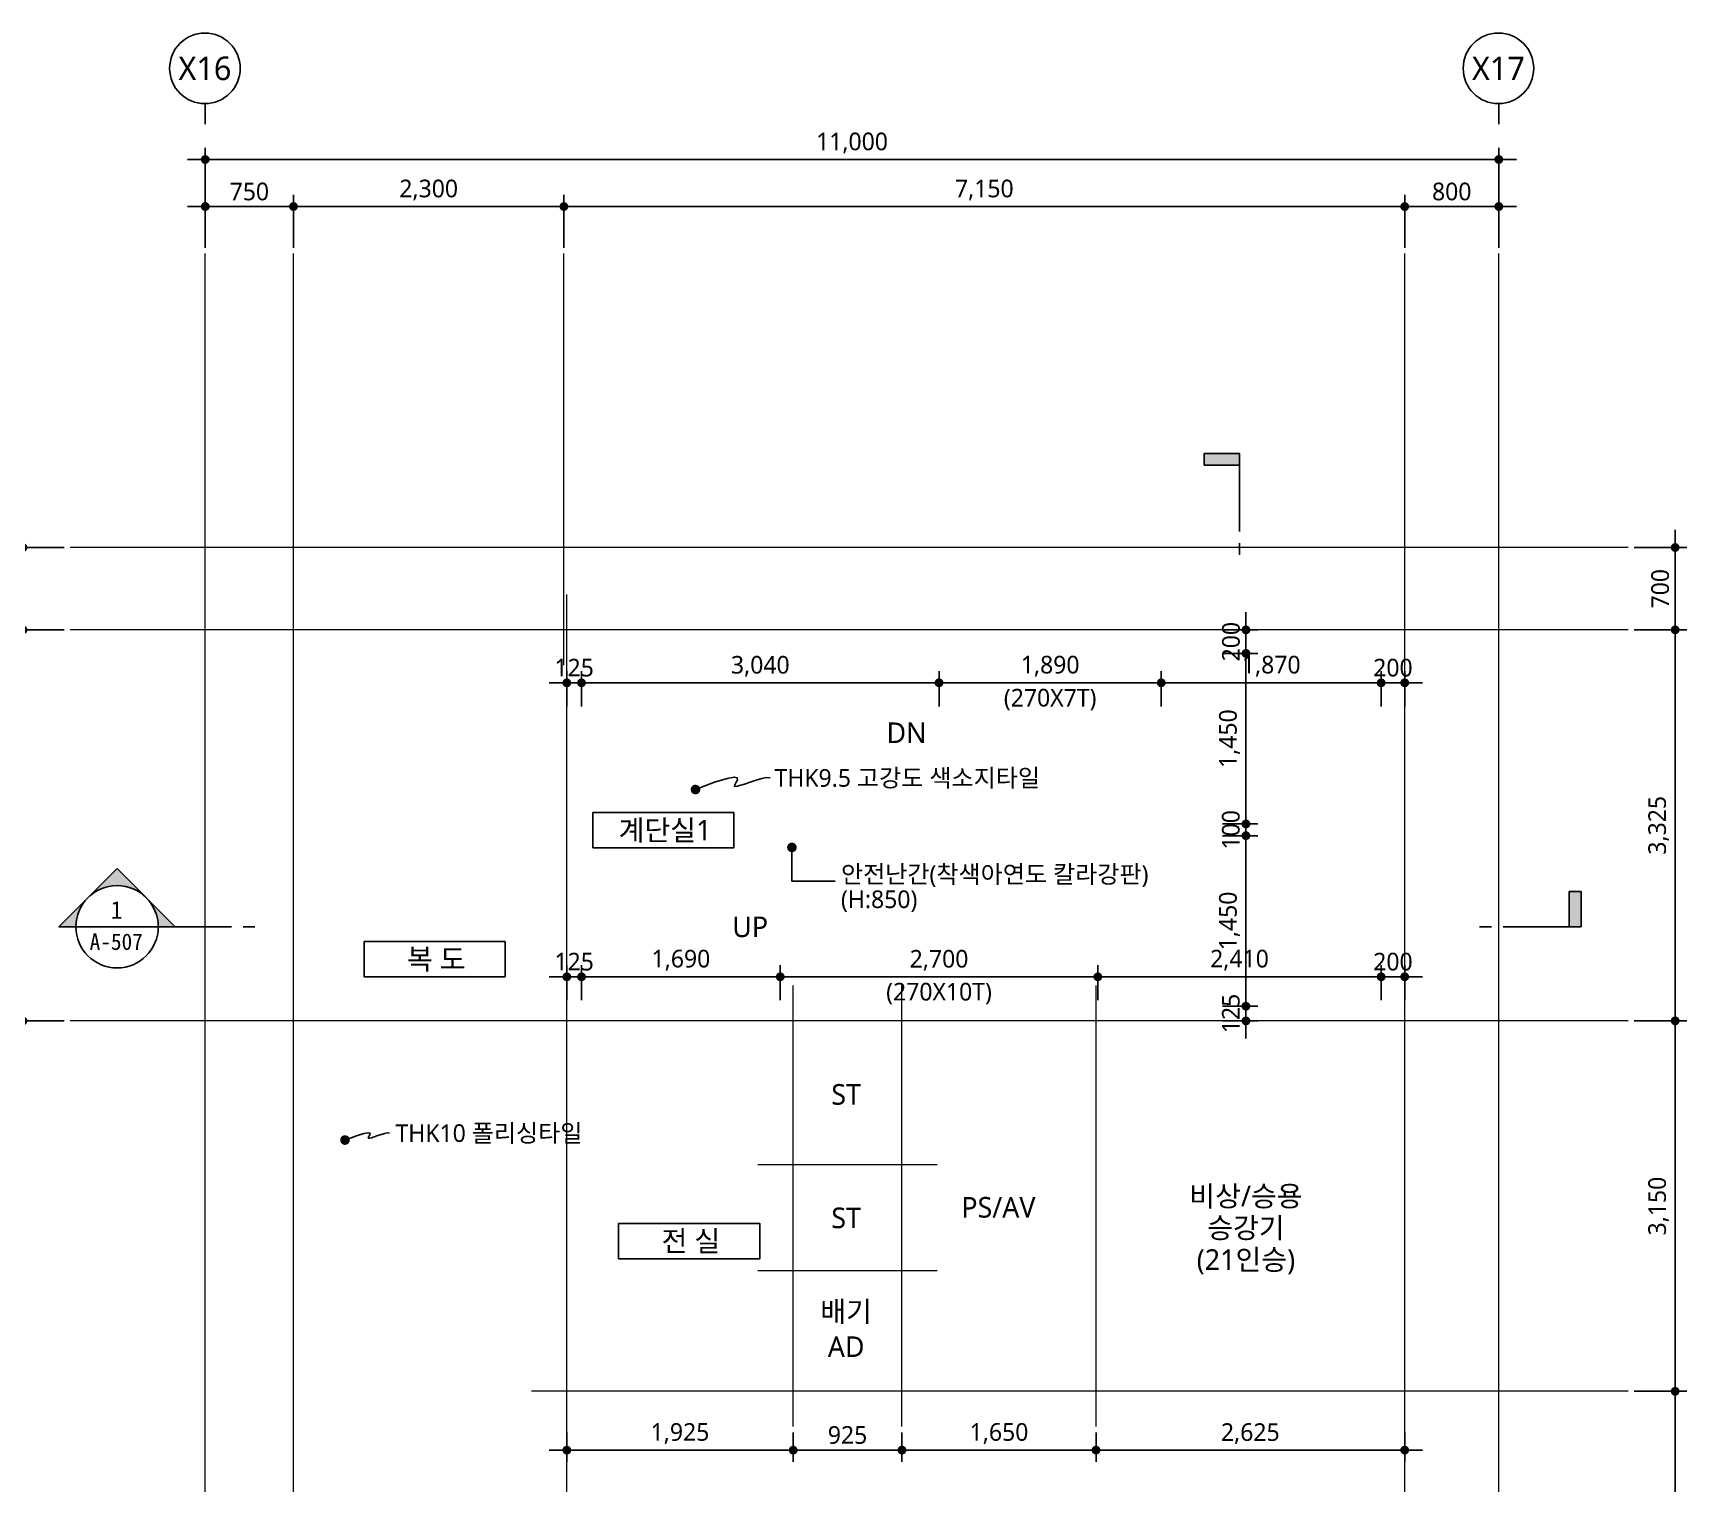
# Model space of a CAD drawing. Header units: millimetres. Extents: x 1424731 to 1631737, y 707248 to 849681.
# Drawn here: x 1468973 to 1483037, y 837344 to 849681 of the extents above; entities that cross this region are included whole.
import ezdxf
from ezdxf.enums import TextEntityAlignment as Align

# ---------------------------------------------------------------- set-up
doc = ezdxf.new("R2010")
doc.units = ezdxf.units.MM
doc.header["$MEASUREMENT"] = 0
doc.linetypes.add('CEN', pattern=[62, 60, -1, 0, -1])
doc.layers.get('0').update_dxf_attribs({"linetype": 'CONTINUOUS'})
for name, color, linetype, lineweight in [('A-AXIS-BUBL', 7, 'CONTINUOUS', 25), ('A-CNTL', 1, 'CEN', 15), ('A-DIMS', 7, 'CONTINUOUS', 25), ('A-MKXS-LEAD', 7, 'CONTINUOUS', 25), ('A-MKXS-MAK1', 3, 'CONTINUOUS', 25), ('A-MKXS-TEXT1', 3, 'CONTINUOUS', 25), ('A-MKXS-TEXT2', 7, 'CONTINUOUS', 25), ('A-MKXX-NAME', 3, 'CONTINUOUS', 25), ('A-MKXX-SYMB', 7, 'CONTINUOUS', 25), ('A-XXXX-TXT2', 3, 'CONTINUOUS', 25)]:
    doc.layers.add(name, color=color, linetype=linetype, lineweight=lineweight)
doc.styles.add('HY울릉도L', font='')
doc.styles.add('돋움체', font='')
doc.styles.add('맑은고딕', font='malgun.ttf')
doc.styles.get('HY울릉도L').set_extended_font_data('HYwulM')
doc.styles.get('돋움체').set_extended_font_data('DotumChe')
doc.dimstyles.new('CDIM', dxfattribs={"dimtxt": 3, "dimasz": 1.5, "dimexe": 2, "dimexo": 1, "dimgap": 1, "dimtad": 1, "dimdec": 0, "dimrnd": 0.5, "dimzin": 0, "dimdsep": 32, "dimlunit": 6, "dimtxsty": 'HY울릉도L', "dimblk1": '_CIDOT', "dimblk2": '_CIDOT', "dimsah": 1, "dimcen": 5.5, "dimclrd": 2, "dimclre": 2, "dimclrt": 7, "dimadec": 0, "dimazin": 0, "dimtfac": 1, "dimtdec": 0, "dimtix": 1, "dimtmove": 2, "dimatfit": 1, "dimldrblk": '_CIDOT', "dimfxl": 1, "dimtolj": 1, "dimtzin": 0, "dimlwd": -1, "dimarcsym": 0})

# ---------------------------------------------------------------- blocks, each defined once
blk = doc.blocks.new('_CIDOT')
at = {"color": 0, "linetype": 'ByBlock'}
blk.add_line((2, 0), (-1, 0), dxfattribs=at)
at = {"color": 0, "linetype": 'ByBlock', "const_width": 0.5}
blk.add_lwpolyline([(-0.25, 0, 1), (0.25, 0, 1)], format="xyb", close=True, dxfattribs=at)
blk = doc.blocks.new('*D425')
at = {"layer": 'A-DIMS', "lineweight": -2, "transparency": 16777216}
for p, q in [((-1200, 0), (-2050, 0)), ((-1200, -13000), (-2050, -13000))]:
    blk.add_line(p, q, dxfattribs=at)
at = {"layer": 'A-DIMS', "transparency": 16777216}
blk.add_line((-1950, -12925), (-1950, -75), dxfattribs=at)
at = {"layer": 'A-DIMS', "transparency": 16777216, "xscale": 75, "yscale": 75, "zscale": 75}
for p, rotation in [((-1950, 0), 90), ((-1950, -13000), 270)]:
    blk.add_blockref('_CIDOT', p, dxfattribs=dict(at, rotation=rotation))
at = {"layer": 'A-DIMS', "color": 3, "transparency": 16777216, "insert": (-2090, -6500), "char_height": 150, "attachment_point": 5, "rotation": 90, "style": '맑은고딕'}
blk.add_mtext('\\A1;13,000', dxfattribs=at)
blk = doc.blocks.new('*D427')
at = {"layer": 'A-DIMS', "lineweight": -2, "transparency": 16777216}
for p, q in [((12150, -7175), (12600, -7175)), ((12150, -9825), (12600, -9825))]:
    blk.add_line(p, q, dxfattribs=at)
at = {"layer": 'A-DIMS', "transparency": 16777216}
blk.add_line((12500, -9750), (12500, -7250), dxfattribs=at)
at = {"layer": 'A-DIMS', "transparency": 16777216, "xscale": 75, "yscale": 75, "zscale": 75}
for p, rotation in [((12500, -7175), 90), ((12500, -9825), 270)]:
    blk.add_blockref('_CIDOT', p, dxfattribs=dict(at, rotation=rotation))
at = {"layer": 'A-DIMS', "color": 3, "transparency": 16777216, "insert": (12360, -8500), "char_height": 150, "attachment_point": 5, "rotation": 90, "style": '맑은고딕'}
blk.add_mtext('\\A1;2,650', dxfattribs=at)
blk = doc.blocks.new('*D428')
at = {"layer": 'A-DIMS', "lineweight": -2, "transparency": 16777216}
for p, q in [((12150, -4025), (12600, -4025)), ((12150, -7175), (12600, -7175))]:
    blk.add_line(p, q, dxfattribs=at)
at = {"layer": 'A-DIMS', "transparency": 16777216}
blk.add_line((12500, -7100), (12500, -4100), dxfattribs=at)
at = {"layer": 'A-DIMS', "transparency": 16777216, "xscale": 75, "yscale": 75, "zscale": 75}
for p, rotation in [((12500, -4025), 90), ((12500, -7175), 270)]:
    blk.add_blockref('_CIDOT', p, dxfattribs=dict(at, rotation=rotation))
at = {"layer": 'A-DIMS', "color": 3, "transparency": 16777216, "insert": (12360, -5600), "char_height": 150, "attachment_point": 5, "rotation": 90, "style": '맑은고딕'}
blk.add_mtext('\\A1;3,150', dxfattribs=at)
blk = doc.blocks.new('*D429')
at = {"layer": 'A-DIMS', "lineweight": -2, "transparency": 16777216}
for p, q in [((12150, -700), (12600, -700)), ((12150, -4025), (12600, -4025))]:
    blk.add_line(p, q, dxfattribs=at)
at = {"layer": 'A-DIMS', "transparency": 16777216}
blk.add_line((12500, -3950), (12500, -775), dxfattribs=at)
at = {"layer": 'A-DIMS', "transparency": 16777216, "xscale": 75, "yscale": 75, "zscale": 75}
for p, rotation in [((12500, -700), 90), ((12500, -4025), 270)]:
    blk.add_blockref('_CIDOT', p, dxfattribs=dict(at, rotation=rotation))
at = {"layer": 'A-DIMS', "color": 3, "transparency": 16777216, "insert": (12360, -2362), "char_height": 150, "attachment_point": 5, "rotation": 90, "style": '맑은고딕'}
blk.add_mtext('\\A1;3,325', dxfattribs=at)
blk = doc.blocks.new('*D430')
at = {"layer": 'A-DIMS', "lineweight": -2, "transparency": 16777216}
for p, q in [((12150, 0), (12600, 0)), ((12150, -700), (12600, -700))]:
    blk.add_line(p, q, dxfattribs=at)
at = {"layer": 'A-DIMS', "transparency": 16777216}
blk.add_line((12500, -625), (12500, -75), dxfattribs=at)
at = {"layer": 'A-DIMS', "transparency": 16777216, "xscale": 75, "yscale": 75, "zscale": 75}
for p, rotation in [((12500, 0), 90), ((12500, -700), 270)]:
    blk.add_blockref('_CIDOT', p, dxfattribs=dict(at, rotation=rotation))
at = {"layer": 'A-DIMS', "color": 3, "transparency": 16777216, "insert": (12373, -350), "char_height": 150, "attachment_point": 5, "rotation": 90, "style": '맑은고딕'}
blk.add_mtext('\\A1;700', dxfattribs=at)
blk = doc.blocks.new('*D433')
at = {"layer": 'A-DIMS', "lineweight": -2, "transparency": 16777216}
for p, q in [((-1200, -4025), (-1650, -4025)), ((-1200, -9800), (-1650, -9800))]:
    blk.add_line(p, q, dxfattribs=at)
at = {"layer": 'A-DIMS', "transparency": 16777216}
blk.add_line((-1550, -9725), (-1550, -4100), dxfattribs=at)
at = {"layer": 'A-DIMS', "transparency": 16777216, "xscale": 75, "yscale": 75, "zscale": 75}
for p, rotation in [((-1550, -4025), 90), ((-1550, -9800), 270)]:
    blk.add_blockref('_CIDOT', p, dxfattribs=dict(at, rotation=rotation))
at = {"layer": 'A-DIMS', "color": 3, "transparency": 16777216, "insert": (-1689, -6913), "char_height": 150, "attachment_point": 5, "rotation": 90, "style": '맑은고딕'}
blk.add_mtext('\\A1;5,775', dxfattribs=at)
blk = doc.blocks.new('*D434')
at = {"layer": 'A-DIMS', "lineweight": -2, "transparency": 16777216}
for p, q in [((-1200, 0), (-1650, 0)), ((-1200, -700), (-1650, -700))]:
    blk.add_line(p, q, dxfattribs=at)
at = {"layer": 'A-DIMS', "transparency": 16777216}
blk.add_line((-1550, -625), (-1550, -75), dxfattribs=at)
at = {"layer": 'A-DIMS', "transparency": 16777216, "xscale": 75, "yscale": 75, "zscale": 75}
for p, rotation in [((-1550, 0), 90), ((-1550, -700), 270)]:
    blk.add_blockref('_CIDOT', p, dxfattribs=dict(at, rotation=rotation))
at = {"layer": 'A-DIMS', "color": 3, "transparency": 16777216, "insert": (-1677, -350), "char_height": 150, "attachment_point": 5, "rotation": 90, "style": '맑은고딕'}
blk.add_mtext('\\A1;700', dxfattribs=at)
blk = doc.blocks.new('*D414')
at = {"layer": 'A-DIMS', "lineweight": -2, "transparency": 16777216}
for p, q in [((3050, 2550), (3050, 3000)), ((10200, 2550), (10200, 3000))]:
    blk.add_line(p, q, dxfattribs=at)
at = {"layer": 'A-DIMS', "transparency": 16777216}
blk.add_line((10125, 2900), (3125, 2900), dxfattribs=at)
at = {"layer": 'A-DIMS', "transparency": 16777216, "xscale": 75, "yscale": 75, "zscale": 75, "rotation": 180}
blk.add_blockref('_CIDOT', (3050, 2900), dxfattribs=at)
at = {"layer": 'A-DIMS', "transparency": 16777216, "xscale": 75, "yscale": 75, "zscale": 75}
blk.add_blockref('_CIDOT', (10200, 2900), dxfattribs=at)
at = {"layer": 'A-DIMS', "color": 3, "transparency": 16777216, "insert": (6625, 3040), "char_height": 150, "attachment_point": 5, "style": '맑은고딕'}
blk.add_mtext('\\A1;7,150', dxfattribs=at)
blk = doc.blocks.new('*D415')
at = {"layer": 'A-DIMS', "lineweight": -2, "transparency": 16777216}
for p, q in [((0, 2550), (0, 3400)), ((11000, 2550), (11000, 3400))]:
    blk.add_line(p, q, dxfattribs=at)
at = {"layer": 'A-DIMS', "transparency": 16777216}
blk.add_line((10925, 3300), (75, 3300), dxfattribs=at)
at = {"layer": 'A-DIMS', "transparency": 16777216, "xscale": 75, "yscale": 75, "zscale": 75, "rotation": 180}
blk.add_blockref('_CIDOT', (0, 3300), dxfattribs=at)
at = {"layer": 'A-DIMS', "transparency": 16777216, "xscale": 75, "yscale": 75, "zscale": 75}
blk.add_blockref('_CIDOT', (11000, 3300), dxfattribs=at)
at = {"layer": 'A-DIMS', "color": 3, "transparency": 16777216, "insert": (5500, 3440), "char_height": 150, "attachment_point": 5, "style": '맑은고딕'}
blk.add_mtext('\\A1;11,000', dxfattribs=at)
blk = doc.blocks.new('*D416')
at = {"layer": 'A-DIMS', "lineweight": -2, "transparency": 16777216}
for p, q in [((10200, 2550), (10200, 3000)), ((11000, 2550), (11000, 3000))]:
    blk.add_line(p, q, dxfattribs=at)
at = {"layer": 'A-DIMS', "transparency": 16777216}
blk.add_line((10925, 2900), (10275, 2900), dxfattribs=at)
at = {"layer": 'A-DIMS', "transparency": 16777216, "xscale": 75, "yscale": 75, "zscale": 75, "rotation": 180}
blk.add_blockref('_CIDOT', (10200, 2900), dxfattribs=at)
at = {"layer": 'A-DIMS', "transparency": 16777216, "xscale": 75, "yscale": 75, "zscale": 75}
blk.add_blockref('_CIDOT', (11000, 2900), dxfattribs=at)
at = {"layer": 'A-DIMS', "color": 3, "transparency": 16777216, "insert": (10600, 3027), "char_height": 150, "attachment_point": 5, "style": '맑은고딕'}
blk.add_mtext('\\A1;800', dxfattribs=at)
blk = doc.blocks.new('*D417')
at = {"layer": 'A-DIMS', "lineweight": -2, "transparency": 16777216}
for p, q in [((750, 2550), (750, 3000)), ((3050, 2550), (3050, 3000))]:
    blk.add_line(p, q, dxfattribs=at)
at = {"layer": 'A-DIMS', "transparency": 16777216}
blk.add_line((2975, 2900), (825, 2900), dxfattribs=at)
at = {"layer": 'A-DIMS', "transparency": 16777216, "xscale": 75, "yscale": 75, "zscale": 75, "rotation": 180}
blk.add_blockref('_CIDOT', (750, 2900), dxfattribs=at)
at = {"layer": 'A-DIMS', "transparency": 16777216, "xscale": 75, "yscale": 75, "zscale": 75}
blk.add_blockref('_CIDOT', (3050, 2900), dxfattribs=at)
at = {"layer": 'A-DIMS', "color": 3, "transparency": 16777216, "insert": (1900, 3040), "char_height": 150, "attachment_point": 5, "style": '맑은고딕'}
blk.add_mtext('\\A1;2,300', dxfattribs=at)
blk = doc.blocks.new('*D418')
at = {"layer": 'A-DIMS', "lineweight": -2, "transparency": 16777216}
for p, q in [((0, 2550), (0, 3000)), ((750, 2550), (750, 3000))]:
    blk.add_line(p, q, dxfattribs=at)
at = {"layer": 'A-DIMS', "transparency": 16777216}
blk.add_line((675, 2900), (75, 2900), dxfattribs=at)
at = {"layer": 'A-DIMS', "transparency": 16777216, "xscale": 75, "yscale": 75, "zscale": 75, "rotation": 180}
blk.add_blockref('_CIDOT', (0, 2900), dxfattribs=at)
at = {"layer": 'A-DIMS', "transparency": 16777216, "xscale": 75, "yscale": 75, "zscale": 75}
blk.add_blockref('_CIDOT', (750, 2900), dxfattribs=at)
at = {"layer": 'A-DIMS', "color": 3, "transparency": 16777216, "insert": (375, 3027), "char_height": 150, "attachment_point": 5, "style": '맑은고딕'}
blk.add_mtext('\\A1;750', dxfattribs=at)
blk = doc.blocks.new('*D419')
at = {"layer": 'A-DIMS', "lineweight": -2, "transparency": 16777216}
for p, q in [((-1200, -700), (-1650, -700)), ((-1200, -4025), (-1650, -4025))]:
    blk.add_line(p, q, dxfattribs=at)
at = {"layer": 'A-DIMS', "transparency": 16777216}
blk.add_line((-1550, -3950), (-1550, -775), dxfattribs=at)
at = {"layer": 'A-DIMS', "transparency": 16777216, "xscale": 75, "yscale": 75, "zscale": 75}
for p, rotation in [((-1550, -700), 90), ((-1550, -4025), 270)]:
    blk.add_blockref('_CIDOT', p, dxfattribs=dict(at, rotation=rotation))
at = {"layer": 'A-DIMS', "color": 3, "transparency": 16777216, "insert": (-1690, -2362), "char_height": 150, "attachment_point": 5, "rotation": 90, "style": '맑은고딕'}
blk.add_mtext('\\A1;3,325', dxfattribs=at)
blk = doc.blocks.new('CORE 1- 단면')
at = {"layer": 'A-MKXS-MAK1'}
for points in [[(9245, 15395), (9245, 15495), (9545, 15495), (9545, 15395)], [(12350, 11770), (12450, 11770), (12450, 11470), (12350, 11470)]]:
    blk.add_hatch(color=256, dxfattribs=at).paths.add_polyline_path(points)
h = blk.add_hatch(color=256, dxfattribs=at)
h.paths.add_polyline_path([(0, 11965), (247, 11717, 0.414214), (-247, 11717)])
h.paths.add_polyline_path([(247, 11717), (495, 11470), (350, 11470, 0.198912)])
h.paths.add_polyline_path([(-247, 11717, 0.198912), (-350, 11470), (-495, 11470)])
h = blk.add_hatch(color=256, dxfattribs=at)
h.paths.add_polyline_path([(9050, 495), (9297, 742, 0.414214), (9297, 247)])
h.paths.add_polyline_path([(9297, 742), (9545, 990), (9545, 845, 0.198912)])
h.paths.add_polyline_path([(9297, 247, 0.198912), (9545, 145), (9545, 0)])
for p, q in [((9245, 15495), (9245, 15395)), ((9545, 15495), (9245, 15495)), ((9545, 15495), (9545, 14832)), ((9545, 15395), (9245, 15395)), ((9545, 14732), (9545, 14632)), ((-495, 11470), (0, 11965)), ((495, 11470), (0, 11965)), ((12450, 11770), (12350, 11770)), ((12350, 11470), (12350, 11770)), ((12450, 11470), (12450, 11770)), ((973, 11470), (-495, 11470)), ((1173, 11470), (1073, 11470)), ((11687, 11470), (11587, 11470)), ((12450, 11470), (11787, 11470)), ((9545, 1668), (9545, 1568)), ((9545, 1468), (9545, 0)), ((9545, 990), (9050, 495)), ((9545, 0), (9050, 495))]:
    blk.add_line(p, q, dxfattribs=at)
for centre in [(0, 11470), (9545, 495)]:
    blk.add_circle(centre, 350, dxfattribs=at)
at = {"layer": 'A-MKXS-TEXT2', "style": '돋움체'}
for s, height, p in [('1', 150, (-4, 11614)), ('A-507', 140, (-7, 11342))]:
    blk.add_text(s, height=height, dxfattribs=at).set_placement(p, align=Align.MIDDLE)
for s, height, p in [('A-508', 140, (9673, 488)), ('1', 150, (9401, 491))]:
    blk.add_text(s, height=height, rotation=90, dxfattribs=at).set_placement(p, align=Align.MIDDLE)
blk = doc.blocks.new('*D481')
at = {"layer": 'A-DIMS', "lineweight": -2, "transparency": 16777216}
for p, q in [((1475437, 837781), (1475437, 837531)), ((1476362, 837781), (1476362, 837531))]:
    blk.add_line(p, q, dxfattribs=at)
at = {"layer": 'A-DIMS', "transparency": 16777216}
blk.add_line((1475512, 837631), (1476287, 837631), dxfattribs=at)
at = {"layer": 'A-DIMS', "transparency": 16777216, "xscale": 75, "yscale": 75, "zscale": 75, "rotation": 180}
blk.add_blockref('_CIDOT', (1475437, 837631), dxfattribs=at)
at = {"layer": 'A-DIMS', "transparency": 16777216, "xscale": 75, "yscale": 75, "zscale": 75}
blk.add_blockref('_CIDOT', (1476362, 837631), dxfattribs=at)
at = {"layer": 'A-DIMS', "color": 3, "transparency": 16777216, "insert": (1475899, 837759), "char_height": 150, "attachment_point": 5, "style": '맑은고딕'}
blk.add_mtext('\\A1;925', dxfattribs=at)
blk = doc.blocks.new('*D482')
at = {"layer": 'A-DIMS', "lineweight": -2, "transparency": 16777216}
for p, q in [((1473512, 837781), (1473512, 837531)), ((1475437, 837781), (1475437, 837531))]:
    blk.add_line(p, q, dxfattribs=at)
at = {"layer": 'A-DIMS', "transparency": 16777216}
blk.add_line((1475362, 837631), (1473587, 837631), dxfattribs=at)
at = {"layer": 'A-DIMS', "transparency": 16777216, "xscale": 75, "yscale": 75, "zscale": 75, "rotation": 180}
blk.add_blockref('_CIDOT', (1473512, 837631), dxfattribs=at)
at = {"layer": 'A-DIMS', "transparency": 16777216, "xscale": 75, "yscale": 75, "zscale": 75}
blk.add_blockref('_CIDOT', (1475437, 837631), dxfattribs=at)
at = {"layer": 'A-DIMS', "color": 3, "transparency": 16777216, "insert": (1474474, 837772), "char_height": 150, "attachment_point": 5, "style": '맑은고딕'}
blk.add_mtext('\\A1;1,925', dxfattribs=at)
blk = doc.blocks.new('*D483')
at = {"layer": 'A-DIMS', "lineweight": -2, "transparency": 16777216}
for p, q in [((1476362, 837781), (1476362, 837531)), ((1478012, 837781), (1478012, 837531))]:
    blk.add_line(p, q, dxfattribs=at)
at = {"layer": 'A-DIMS', "transparency": 16777216}
blk.add_line((1477937, 837631), (1476437, 837631), dxfattribs=at)
at = {"layer": 'A-DIMS', "transparency": 16777216, "xscale": 75, "yscale": 75, "zscale": 75, "rotation": 180}
blk.add_blockref('_CIDOT', (1476362, 837631), dxfattribs=at)
at = {"layer": 'A-DIMS', "transparency": 16777216, "xscale": 75, "yscale": 75, "zscale": 75}
blk.add_blockref('_CIDOT', (1478012, 837631), dxfattribs=at)
at = {"layer": 'A-DIMS', "color": 3, "transparency": 16777216, "insert": (1477187, 837772), "char_height": 150, "attachment_point": 5, "style": '맑은고딕'}
blk.add_mtext('\\A1;1,650', dxfattribs=at)
blk = doc.blocks.new('*D484')
at = {"layer": 'A-DIMS', "lineweight": -2, "transparency": 16777216}
for p, q in [((1478012, 837781), (1478012, 837531)), ((1480637, 837781), (1480637, 837531))]:
    blk.add_line(p, q, dxfattribs=at)
at = {"layer": 'A-DIMS', "transparency": 16777216}
blk.add_line((1478087, 837631), (1480562, 837631), dxfattribs=at)
at = {"layer": 'A-DIMS', "transparency": 16777216, "xscale": 75, "yscale": 75, "zscale": 75, "rotation": 180}
blk.add_blockref('_CIDOT', (1478012, 837631), dxfattribs=at)
at = {"layer": 'A-DIMS', "transparency": 16777216, "xscale": 75, "yscale": 75, "zscale": 75}
blk.add_blockref('_CIDOT', (1480637, 837631), dxfattribs=at)
at = {"layer": 'A-DIMS', "color": 3, "transparency": 16777216, "insert": (1479324, 837771), "char_height": 150, "attachment_point": 5, "style": '맑은고딕'}
blk.add_mtext('\\A1;2,625', dxfattribs=at)
blk = doc.blocks.new('*D664')
at = {"layer": 'A-DIMS', "lineweight": -2, "transparency": 16777216}
for p, q in [((1475327, 841456), (1475327, 841756)), ((1478027, 841456), (1478027, 841756))]:
    blk.add_line(p, q, dxfattribs=at)
at = {"layer": 'A-DIMS', "transparency": 16777216}
blk.add_line((1475402, 841656), (1477952, 841656), dxfattribs=at)
at = {"layer": 'A-DIMS', "transparency": 16777216, "xscale": 75, "yscale": 75, "zscale": 75, "rotation": 180}
blk.add_blockref('_CIDOT', (1475327, 841656), dxfattribs=at)
at = {"layer": 'A-DIMS', "transparency": 16777216, "xscale": 75, "yscale": 75, "zscale": 75}
blk.add_blockref('_CIDOT', (1478027, 841656), dxfattribs=at)
at = {"layer": 'A-DIMS', "color": 3, "transparency": 16777216, "char_height": 150, "attachment_point": 5, "style": '맑은고딕'}
for s, insert in [('\\A1;2,700', (1476677, 841796)), ('\\A1;(270X10T)', (1476677, 841513))]:
    blk.add_mtext(s, dxfattribs=dict(at, insert=insert))
blk = doc.blocks.new('*D665')
at = {"layer": 'A-DIMS', "lineweight": -2, "transparency": 16777216}
for p, q in [((1478027, 841456), (1478027, 841756)), ((1480437, 841456), (1480437, 841756))]:
    blk.add_line(p, q, dxfattribs=at)
at = {"layer": 'A-DIMS', "transparency": 16777216}
blk.add_line((1478102, 841656), (1480362, 841656), dxfattribs=at)
at = {"layer": 'A-DIMS', "transparency": 16777216, "xscale": 75, "yscale": 75, "zscale": 75, "rotation": 180}
blk.add_blockref('_CIDOT', (1478027, 841656), dxfattribs=at)
at = {"layer": 'A-DIMS', "transparency": 16777216, "xscale": 75, "yscale": 75, "zscale": 75}
blk.add_blockref('_CIDOT', (1480437, 841656), dxfattribs=at)
at = {"layer": 'A-DIMS', "color": 3, "transparency": 16777216, "insert": (1479232, 841797), "char_height": 150, "attachment_point": 5, "style": '맑은고딕'}
blk.add_mtext('\\A1;2,410', dxfattribs=at)
blk = doc.blocks.new('*D666')
at = {"layer": 'A-DIMS', "lineweight": -2, "transparency": 16777216}
for p, q in [((1480437, 841456), (1480437, 841756)), ((1480637, 841456), (1480637, 841756))]:
    blk.add_line(p, q, dxfattribs=at)
at = {"layer": 'A-DIMS', "transparency": 16777216}
for p, q in [((1480362, 841656), (1480287, 841656)), ((1480437, 841656), (1480637, 841656)), ((1480712, 841656), (1480787, 841656))]:
    blk.add_line(p, q, dxfattribs=at)
at = {"layer": 'A-DIMS', "transparency": 16777216, "xscale": 75, "yscale": 75, "zscale": 75}
blk.add_blockref('_CIDOT', (1480437, 841656), dxfattribs=at)
at = {"layer": 'A-DIMS', "transparency": 16777216, "xscale": 75, "yscale": 75, "zscale": 75, "rotation": 180}
blk.add_blockref('_CIDOT', (1480637, 841656), dxfattribs=at)
at = {"layer": 'A-DIMS', "color": 3, "transparency": 16777216, "insert": (1480537, 841784), "char_height": 150, "attachment_point": 5, "style": '맑은고딕'}
blk.add_mtext('\\A1;200', dxfattribs=at)
blk = doc.blocks.new('*D667')
at = {"layer": 'A-DIMS', "lineweight": -2, "transparency": 16777216}
for p, q in [((1473512, 841456), (1473512, 841756)), ((1473637, 841456), (1473637, 841756))]:
    blk.add_line(p, q, dxfattribs=at)
at = {"layer": 'A-DIMS', "transparency": 16777216}
for p, q in [((1473437, 841656), (1473362, 841656)), ((1473512, 841656), (1473637, 841656)), ((1473712, 841656), (1473787, 841656))]:
    blk.add_line(p, q, dxfattribs=at)
at = {"layer": 'A-DIMS', "transparency": 16777216, "xscale": 75, "yscale": 75, "zscale": 75}
blk.add_blockref('_CIDOT', (1473512, 841656), dxfattribs=at)
at = {"layer": 'A-DIMS', "transparency": 16777216, "xscale": 75, "yscale": 75, "zscale": 75, "rotation": 180}
blk.add_blockref('_CIDOT', (1473637, 841656), dxfattribs=at)
at = {"layer": 'A-DIMS', "color": 3, "transparency": 16777216, "insert": (1473574, 841784), "char_height": 150, "attachment_point": 5, "style": '맑은고딕'}
blk.add_mtext('\\A1;125', dxfattribs=at)
blk = doc.blocks.new('*D654')
at = {"layer": 'A-DIMS', "lineweight": -2, "transparency": 16777216}
for p, q in [((1479087, 842856), (1479387, 842856)), ((1479087, 841406), (1479387, 841406))]:
    blk.add_line(p, q, dxfattribs=at)
at = {"layer": 'A-DIMS', "transparency": 16777216}
blk.add_line((1479287, 842781), (1479287, 841481), dxfattribs=at)
at = {"layer": 'A-DIMS', "transparency": 16777216, "xscale": 75, "yscale": 75, "zscale": 75}
for p, rotation in [((1479287, 842856), 90), ((1479287, 841406), 270)]:
    blk.add_blockref('_CIDOT', p, dxfattribs=dict(at, rotation=rotation))
at = {"layer": 'A-DIMS', "color": 3, "transparency": 16777216, "insert": (1479147, 842131), "char_height": 150, "attachment_point": 5, "rotation": 90, "style": '맑은고딕'}
blk.add_mtext('\\A1;1,450', dxfattribs=at)
blk = doc.blocks.new('*D655')
at = {"layer": 'A-DIMS', "transparency": 16777216}
for p, q in [((1479287, 841481), (1479287, 841556)), ((1479287, 841281), (1479287, 841406)), ((1479287, 841206), (1479287, 841131))]:
    blk.add_line(p, q, dxfattribs=at)
at = {"layer": 'A-DIMS', "lineweight": -2, "transparency": 16777216}
for p, q in [((1479087, 841406), (1479387, 841406)), ((1479087, 841281), (1479387, 841281))]:
    blk.add_line(p, q, dxfattribs=at)
at = {"layer": 'A-DIMS', "transparency": 16777216, "xscale": 75, "yscale": 75, "zscale": 75}
for p, rotation in [((1479287, 841406), 270), ((1479287, 841281), 90)]:
    blk.add_blockref('_CIDOT', p, dxfattribs=dict(at, rotation=rotation))
at = {"layer": 'A-DIMS', "color": 3, "transparency": 16777216, "insert": (1479159, 841344), "char_height": 150, "attachment_point": 5, "rotation": 90, "style": '맑은고딕'}
blk.add_mtext('\\A1;125', dxfattribs=at)
blk = doc.blocks.new('*D656')
at = {"layer": 'A-DIMS', "lineweight": -2, "transparency": 16777216}
for p, q in [((1479087, 844406), (1479387, 844406)), ((1479087, 842956), (1479387, 842956))]:
    blk.add_line(p, q, dxfattribs=at)
at = {"layer": 'A-DIMS', "transparency": 16777216}
blk.add_line((1479287, 844331), (1479287, 843031), dxfattribs=at)
at = {"layer": 'A-DIMS', "transparency": 16777216, "xscale": 75, "yscale": 75, "zscale": 75}
for p, rotation in [((1479287, 844406), 90), ((1479287, 842956), 270)]:
    blk.add_blockref('_CIDOT', p, dxfattribs=dict(at, rotation=rotation))
at = {"layer": 'A-DIMS', "color": 3, "transparency": 16777216, "insert": (1479147, 843681), "char_height": 150, "attachment_point": 5, "rotation": 90, "style": '맑은고딕'}
blk.add_mtext('\\A1;1,450', dxfattribs=at)
blk = doc.blocks.new('*D657')
at = {"layer": 'A-DIMS', "transparency": 16777216}
for p, q in [((1479287, 843031), (1479287, 843106)), ((1479287, 842856), (1479287, 842956)), ((1479287, 842781), (1479287, 842706))]:
    blk.add_line(p, q, dxfattribs=at)
at = {"layer": 'A-DIMS', "lineweight": -2, "transparency": 16777216}
for p, q in [((1479087, 842956), (1479387, 842956)), ((1479087, 842856), (1479387, 842856))]:
    blk.add_line(p, q, dxfattribs=at)
at = {"layer": 'A-DIMS', "transparency": 16777216, "xscale": 75, "yscale": 75, "zscale": 75}
for p, rotation in [((1479287, 842956), 270), ((1479287, 842856), 90)]:
    blk.add_blockref('_CIDOT', p, dxfattribs=dict(at, rotation=rotation))
at = {"layer": 'A-DIMS', "color": 3, "transparency": 16777216, "insert": (1479159, 842906), "char_height": 150, "attachment_point": 5, "rotation": 90, "style": '맑은고딕'}
blk.add_mtext('\\A1;100', dxfattribs=at)
blk = doc.blocks.new('*D658')
at = {"layer": 'A-DIMS', "transparency": 16777216}
for p, q in [((1479287, 844681), (1479287, 844756)), ((1479287, 844406), (1479287, 844606)), ((1479287, 844331), (1479287, 844256))]:
    blk.add_line(p, q, dxfattribs=at)
at = {"layer": 'A-DIMS', "lineweight": -2, "transparency": 16777216}
for p, q in [((1479087, 844606), (1479387, 844606)), ((1479087, 844406), (1479387, 844406))]:
    blk.add_line(p, q, dxfattribs=at)
at = {"layer": 'A-DIMS', "transparency": 16777216, "xscale": 75, "yscale": 75, "zscale": 75}
for p, rotation in [((1479287, 844606), 270), ((1479287, 844406), 90)]:
    blk.add_blockref('_CIDOT', p, dxfattribs=dict(at, rotation=rotation))
at = {"layer": 'A-DIMS', "color": 3, "transparency": 16777216, "insert": (1479160, 844506), "char_height": 150, "attachment_point": 5, "rotation": 90, "style": '맑은고딕'}
blk.add_mtext('\\A1;200', dxfattribs=at)
blk = doc.blocks.new('*D659')
at = {"layer": 'A-DIMS', "lineweight": -2, "transparency": 16777216}
for p, q in [((1473637, 841456), (1473637, 841756)), ((1475327, 841456), (1475327, 841756))]:
    blk.add_line(p, q, dxfattribs=at)
at = {"layer": 'A-DIMS', "transparency": 16777216}
blk.add_line((1473712, 841656), (1475252, 841656), dxfattribs=at)
at = {"layer": 'A-DIMS', "transparency": 16777216, "xscale": 75, "yscale": 75, "zscale": 75, "rotation": 180}
blk.add_blockref('_CIDOT', (1473637, 841656), dxfattribs=at)
at = {"layer": 'A-DIMS', "transparency": 16777216, "xscale": 75, "yscale": 75, "zscale": 75}
blk.add_blockref('_CIDOT', (1475327, 841656), dxfattribs=at)
at = {"layer": 'A-DIMS', "color": 3, "transparency": 16777216, "insert": (1474482, 841797), "char_height": 150, "attachment_point": 5, "style": '맑은고딕'}
blk.add_mtext('\\A1;1,690', dxfattribs=at)
blk = doc.blocks.new('*D660')
at = {"layer": 'A-DIMS', "lineweight": -2, "transparency": 16777216}
for p, q in [((1476677, 843956), (1476677, 844256)), ((1478567, 843956), (1478567, 844256))]:
    blk.add_line(p, q, dxfattribs=at)
at = {"layer": 'A-DIMS', "transparency": 16777216}
blk.add_line((1476752, 844156), (1478492, 844156), dxfattribs=at)
at = {"layer": 'A-DIMS', "transparency": 16777216, "xscale": 75, "yscale": 75, "zscale": 75, "rotation": 180}
blk.add_blockref('_CIDOT', (1476677, 844156), dxfattribs=at)
at = {"layer": 'A-DIMS', "transparency": 16777216, "xscale": 75, "yscale": 75, "zscale": 75}
blk.add_blockref('_CIDOT', (1478567, 844156), dxfattribs=at)
at = {"layer": 'A-DIMS', "color": 3, "transparency": 16777216, "char_height": 150, "attachment_point": 5, "style": '맑은고딕'}
for s, insert in [('\\A1;1,890', (1477622, 844297)), ('\\A1;(270X7T)', (1477622, 844013))]:
    blk.add_mtext(s, dxfattribs=dict(at, insert=insert))
blk = doc.blocks.new('*D661')
at = {"layer": 'A-DIMS', "transparency": 16777216}
for p, q in [((1480362, 844156), (1480287, 844156)), ((1480437, 844156), (1480637, 844156)), ((1480712, 844156), (1480787, 844156))]:
    blk.add_line(p, q, dxfattribs=at)
at = {"layer": 'A-DIMS', "lineweight": -2, "transparency": 16777216}
for p, q in [((1480437, 843956), (1480437, 844256)), ((1480637, 843956), (1480637, 844256))]:
    blk.add_line(p, q, dxfattribs=at)
at = {"layer": 'A-DIMS', "transparency": 16777216, "xscale": 75, "yscale": 75, "zscale": 75}
blk.add_blockref('_CIDOT', (1480437, 844156), dxfattribs=at)
at = {"layer": 'A-DIMS', "transparency": 16777216, "xscale": 75, "yscale": 75, "zscale": 75, "rotation": 180}
blk.add_blockref('_CIDOT', (1480637, 844156), dxfattribs=at)
at = {"layer": 'A-DIMS', "color": 3, "transparency": 16777216, "insert": (1480537, 844284), "char_height": 150, "attachment_point": 5, "style": '맑은고딕'}
blk.add_mtext('\\A1;200', dxfattribs=at)
blk = doc.blocks.new('*D662')
at = {"layer": 'A-DIMS', "transparency": 16777216}
for p, q in [((1473437, 844156), (1473362, 844156)), ((1473512, 844156), (1473637, 844156)), ((1473712, 844156), (1473787, 844156))]:
    blk.add_line(p, q, dxfattribs=at)
at = {"layer": 'A-DIMS', "lineweight": -2, "transparency": 16777216}
for p, q in [((1473512, 843956), (1473512, 844256)), ((1473637, 843956), (1473637, 844256))]:
    blk.add_line(p, q, dxfattribs=at)
at = {"layer": 'A-DIMS', "transparency": 16777216, "xscale": 75, "yscale": 75, "zscale": 75}
blk.add_blockref('_CIDOT', (1473512, 844156), dxfattribs=at)
at = {"layer": 'A-DIMS', "transparency": 16777216, "xscale": 75, "yscale": 75, "zscale": 75, "rotation": 180}
blk.add_blockref('_CIDOT', (1473637, 844156), dxfattribs=at)
at = {"layer": 'A-DIMS', "color": 3, "transparency": 16777216, "insert": (1473574, 844284), "char_height": 150, "attachment_point": 5, "style": '맑은고딕'}
blk.add_mtext('\\A1;125', dxfattribs=at)
blk = doc.blocks.new('*D663')
at = {"layer": 'A-DIMS', "lineweight": -2, "transparency": 16777216}
for p, q in [((1473637, 843956), (1473637, 844256)), ((1476677, 843956), (1476677, 844256))]:
    blk.add_line(p, q, dxfattribs=at)
at = {"layer": 'A-DIMS', "transparency": 16777216}
blk.add_line((1473712, 844156), (1476602, 844156), dxfattribs=at)
at = {"layer": 'A-DIMS', "transparency": 16777216, "xscale": 75, "yscale": 75, "zscale": 75, "rotation": 180}
blk.add_blockref('_CIDOT', (1473637, 844156), dxfattribs=at)
at = {"layer": 'A-DIMS', "transparency": 16777216, "xscale": 75, "yscale": 75, "zscale": 75}
blk.add_blockref('_CIDOT', (1476677, 844156), dxfattribs=at)
at = {"layer": 'A-DIMS', "color": 3, "transparency": 16777216, "insert": (1475157, 844296), "char_height": 150, "attachment_point": 5, "style": '맑은고딕'}
blk.add_mtext('\\A1;3,040', dxfattribs=at)
blk = doc.blocks.new('*D997')
at = {"layer": 'A-DIMS', "lineweight": -2, "transparency": 16777216}
for p, q in [((1478567, 843956), (1478567, 844256)), ((1480437, 843956), (1480437, 844256))]:
    blk.add_line(p, q, dxfattribs=at)
at = {"layer": 'A-DIMS', "transparency": 16777216}
blk.add_line((1478642, 844156), (1480362, 844156), dxfattribs=at)
at = {"layer": 'A-DIMS', "transparency": 16777216, "xscale": 75, "yscale": 75, "zscale": 75, "rotation": 180}
blk.add_blockref('_CIDOT', (1478567, 844156), dxfattribs=at)
at = {"layer": 'A-DIMS', "transparency": 16777216, "xscale": 75, "yscale": 75, "zscale": 75}
blk.add_blockref('_CIDOT', (1480437, 844156), dxfattribs=at)
at = {"layer": 'A-DIMS', "color": 3, "transparency": 16777216, "insert": (1479502, 844297), "char_height": 150, "attachment_point": 5, "style": '맑은고딕'}
blk.add_mtext('\\A1;1,870', dxfattribs=at)
blk = doc.blocks.new('CORE2_GRID')
at = {"layer": 'A-AXIS-BUBL', "ltscale": 0.2}
for p, q in [((0, 3600), (0, 3775)), ((11000, 3600), (11000, 3775))]:
    blk.add_line(p, q, dxfattribs=at)
for centre in [(-2.9, 4075), (10997.1, 4075)]:
    blk.add_circle(centre, 300, dxfattribs=at)
at = {"layer": 'A-CNTL'}
for p, q in [((0, -14600), (0, 2500)), ((750, -14600), (750, 2500)), ((3050, -1000), (3050, 2500)), ((10200, -14600), (10200, 2500)), ((11000, -14600), (11000, 2500)), ((12100, 0), (-1150, 0)), ((3075, -11150), (3075, -400)), ((12100, -700), (-1150, -700)), ((5000, -7475), (5000, -3725)), ((5925, -7475), (5925, -3725)), ((7575, -7475), (7575, -3725)), ((12100, -4025), (-1150, -4025)), ((6225, -5250), (4700, -5250)), ((6225, -6150), (4700, -6150)), ((12100, -7175), (2775, -7175))]:
    blk.add_line(p, q, dxfattribs=at)
at = {"layer": 'A-XXXX-TXT2', "ltscale": 0.2, "style": '맑은고딕'}
for s, p in [('X16', (-2.9, 4075)), ('X17', (10997.1, 4075))]:
    blk.add_text(s, height=200, dxfattribs=at).set_placement(p, align=Align.MIDDLE)
at = {"layer": 'A-DIMS'}
for base, p1, p2, angle, picture, middle in [((0, 3300), (11000, 2500), (0, 2500), 180, '*D415', (5500, 3440.5)), ((0, 2900), (750, 2500), (0, 2500), 180, '*D418', (375, 3027.5)), ((750, 2900), (3050, 2500), (750, 2500), 180, '*D417', (1900, 3040.1)), ((3050, 2900), (10200, 2500), (3050, 2500), 180, '*D414', (6625, 3040.5)), ((10200, 2900), (11000, 2500), (10200, 2500), 180, '*D416', (10600, 3027.5)), ((-1950, 0), (-1150, -13000), (-1150, 0), 270, '*D425', (-2090.5, -6500)), ((-1550, 0), (-1150, -700), (-1150, 0), 270, '*D434', (-1677.5, -350)), ((12500, 0), (12100, -700), (12100, 0), 270, '*D430', (12372.5, -350)), ((-1550, -700), (-1150, -4025), (-1150, -700), 270, '*D419', (-1690.1, -2362.5)), ((12500, -700), (12100, -4025), (12100, -700), 270, '*D429', (12359.9, -2362.5)), ((-1550, -4025), (-1150, -9800), (-1150, -4025), 270, '*D433', (-1688.9, -6912.5)), ((12500, -4025), (12100, -7175), (12100, -4025), 270, '*D428', (12359.5, -5600)), ((12500, -7175), (12100, -9825), (12100, -7175), 270, '*D427', (12359.9, -8500))]:
    dim = blk.add_linear_dim(base=base, p1=p1, p2=p2, angle=angle, dimstyle='CDIM', override={"dimscale": 50, "dimtxsty": '맑은고딕', "dimclrd": 256, "dimclre": 256, "dimclrt": 3}, dxfattribs=at)
    dim.commit()
    dim.dimension.update_dxf_attribs({"geometry": picture, "text_midpoint": middle})

msp = doc.modelspace()

# ---------------------------------------------------------------- linework, layer by layer
at = {"layer": 'A-MKXS-LEAD', "const_width": 40}
for points in [[(1474585.2, 843250.7, 1), (1474626.6, 843246.5, 1)], [(1475405.2, 842754, -1), (1475446.7, 842758.1, -1)], [(1471604.5, 840269.8, 1), (1471646, 840265.7, 1)]]:
    msp.add_lwpolyline(points, format="xyb", close=True, dxfattribs=at)
at = {"layer": 'A-MKXS-LEAD'}
for points in [[(1474605.9, 843248.6), (1474768.8, 843310), (1474875, 843343.2), (1474935.4, 843353.9), (1474961, 843348.1), (1474962.9, 843331.6), (1474952.1, 843310.3), (1474939.6, 843289.9), (1474936.3, 843276.5), (1474950.8, 843274.3), (1474981, 843281.6), (1475022.4, 843295.3), (1475070.5, 843312.1), (1475120.9, 843329), (1475168.9, 843342.6), (1475210.1, 843349.8), (1475239.8, 843347.4)], [(1475793, 842467.9), (1475426, 842467.9), (1475426, 842756)], [(1471624.4, 840267.4), (1471722.1, 840304.3), (1471785.8, 840324.2), (1471822.1, 840330.6), (1471837.5, 840327.2), (1471838.6, 840317.3), (1471832.1, 840304.4), (1471824.6, 840292.3), (1471822.7, 840284.2), (1471831.3, 840282.9), (1471849.4, 840287.3), (1471874.3, 840295.5), (1471903.2, 840305.6), (1471933.4, 840315.7), (1471962.2, 840323.8), (1471986.9, 840328.1), (1472004.8, 840326.7)]]:
    msp.add_lwpolyline(points, dxfattribs=at)
at = {"layer": 'A-MKXX-SYMB'}
for points in [[(1473732.1, 842752.9), (1474932.1, 842752.9), (1474932.1, 843052.9), (1473732.1, 843052.9)], [(1471787, 841656.2), (1472987, 841656.2), (1472987, 841956.2), (1471787, 841956.2)], [(1473952, 839259), (1475152, 839259), (1475152, 839559), (1473952, 839559)]]:
    msp.add_lwpolyline(points, close=True, dxfattribs=at)

# ---------------------------------------------------------------- block references
at = {"layer": 'A-DIMS'}
for name, p in [('CORE2_GRID', (1470437, 845306.2)), ('CORE 1- 단면', (1469687, 830611.3))]:
    msp.add_blockref(name, p, dxfattribs=at)

# ---------------------------------------------------------------- texts
at = {"layer": 'A-MKXS-TEXT1', "style": '맑은고딕'}
for s, p in [('THK9.5 고강도 색소지타일', (1475278, 843347.4)), ('안전난간(착색아연도 칼라강판)', (1475843, 842528.5)), ('(H:850)', (1475843, 842315.5)), ('THK10 폴리싱타일', (1472054.8, 840326.7))]:
    msp.add_text(s, height=150, dxfattribs=at).set_placement(p, align=Align.MIDDLE_LEFT)
at = {"layer": 'A-MKXX-NAME', "style": '맑은고딕'}
for s, p in [('DN', (1476400.3, 843731.2)), ('계단실1', (1474346.6, 842902.9)), ('UP', (1475071.1, 842081.2)), ('복 도', (1472401.5, 841806.2)), ('ST', (1475887, 840656.2)), ('PS/AV', (1477182, 839695.9)), ('비상/승용', (1479287, 839791.2)), ('ST', (1475887, 839606.2)), ('전 실', (1474566.5, 839409)), ('승강기', (1479287, 839521.2)), ('(21인승)', (1479287, 839251.2)), ('배기', (1475887, 838810.4)), ('AD', (1475887, 838510.4))]:
    msp.add_text(s, height=175, dxfattribs=at).set_placement(p, align=Align.MIDDLE_CENTER)

# ---------------------------------------------------------------- dimensions: what is measured, and where the dimension line sits
at = {"layer": 'A-DIMS'}
for base, p1, p2, angle, picture, middle in [((1479287, 844606.2), (1479037, 844406.2), (1479037, 844606.2), 270, '*D658', (1479159.5, 844506.2)), ((1479287, 842956.2), (1479037, 844406.2), (1479037, 842956.2), 90, '*D656', (1479146.5, 843681.2)), ((1479287, 842956.2), (1479037, 842856.2), (1479037, 842956.2), 270, '*D657', (1479159.1, 842906.2)), ((1479287, 841406.2), (1479037, 842856.2), (1479037, 841406.2), 90, '*D654', (1479146.5, 842131.2)), ((1479287, 841406.2), (1479037, 841281.2), (1479037, 841406.2), 270, '*D655', (1479159.1, 841343.7)), ((1473512, 837631.2), (1475437, 837831.2), (1473512, 837831.2), 180, '*D482', (1474474.5, 837771.7)), ((1476362, 837631.2), (1478012, 837831.2), (1476362, 837831.2), 180, '*D483', (1477187, 837771.7)), ((1480637, 837631.2), (1478012, 837831.2), (1480637, 837831.2), 0, '*D484', (1479324.5, 837771.3))]:
    dim = msp.add_linear_dim(base=base, p1=p1, p2=p2, angle=angle, dimstyle='CDIM', override={"dimscale": 50, "dimtxsty": '맑은고딕', "dimclrd": 256, "dimclre": 256, "dimclrt": 3}, dxfattribs=at)
    dim.commit()
    dim.dimension.update_dxf_attribs({"geometry": picture, "text_midpoint": middle})
for base, p1, p2, text, picture, middle in [((1473637, 844156.2), (1473512, 843906.2), (1473637, 843906.2), '<>\\X', '*D662', (1473574.5, 844156.2)), ((1476677, 844156.2), (1473637, 843906.2), (1476677, 843906.2), '<>\\X', '*D663', (1475157, 844156.2)), ((1478567, 844156.2), (1476677, 843906.2), (1478567, 843906.2), '<>\\X(270X7T)', '*D660', (1477622, 844156.2)), ((1480437, 844156.1), (1478567, 843906), (1480437, 843906), '<>\\X', '*D997', (1479502, 844156.1)), ((1480637, 844156.2), (1480437, 843906.2), (1480637, 843906.2), '<>\\X', '*D661', (1480537, 844156.2)), ((1473637, 841656.2), (1473512, 841406.2), (1473637, 841406.2), '<>\\X', '*D667', (1473574.5, 841656.2)), ((1475327, 841656.2), (1473637, 841406.2), (1475327, 841406.2), '<>\\X', '*D659', (1474482, 841656.2)), ((1478027, 841656.2), (1475327, 841406), (1478027, 841406.1), '<>\\X(270X10T)', '*D664', (1476677, 841656.2)), ((1480437, 841656.2), (1478027, 841406.1), (1480437, 841406.2), '<>\\X', '*D665', (1479232, 841656.2)), ((1480637, 841656.2), (1480437, 841406.2), (1480637, 841406.2), '<>\\X', '*D666', (1480537, 841656.2))]:
    dim = msp.add_linear_dim(base=base, p1=p1, p2=p2, angle=180, text=text, dimstyle='CDIM', override={"dimscale": 50, "dimtxsty": '맑은고딕', "dimclrd": 256, "dimclre": 256, "dimclrt": 3}, dxfattribs=at)
    dim.commit()
    dim.dimension.update_dxf_attribs({"geometry": picture, "text_midpoint": middle})
dim = msp.add_linear_dim(base=(1476362, 837631.2), p1=(1475437, 837831.2), p2=(1476362, 837831.2), dimstyle='CDIM', override={"dimscale": 50, "dimtxsty": '맑은고딕', "dimclrd": 256, "dimclre": 256, "dimclrt": 3}, dxfattribs=at)
dim.commit()
dim.dimension.update_dxf_attribs({"geometry": '*D481', "text_midpoint": (1475899.5, 837758.7)})

doc.saveas('drawing.dxf')
